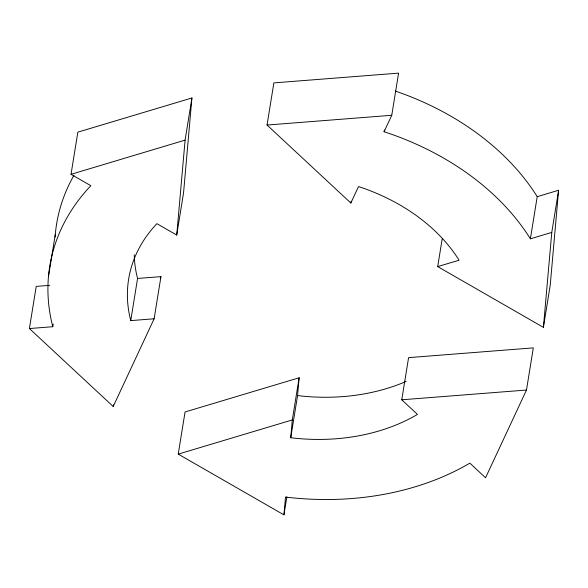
<?xml version="1.0" encoding="UTF-8"?>
<svg xmlns="http://www.w3.org/2000/svg" width="588" height="588" viewBox="0 0 588 588"><rect width="100%" height="100%" fill="white"/><g stroke="black" fill="none" stroke-linecap="round" stroke-linejoin="round"><path stroke-width="0.88" d="M130.742 320.614L137.57 278.462L160.958 276.632L154.129 318.784L130.742 320.614A175.849 130.889 9.2 0 1 156.9 223.668L176.723 235.06L185.095 140.12L191.923 97.968L77.851 132.153L71.023 174.313L90.839 185.698A255.787 190.38 9.2 0 0 52.788 326.715L29.4 328.545L36.228 286.385L49.723 285.334M191.923 97.968L183.552 192.901L176.723 235.06M283.93 514.867L285.503 497.066A255.787 190.38 9.2 0 0 469.849 463.146L485.563 477.765L526.488 390.035L533.316 347.875L408.587 357.636L401.758 399.789L417.473 414.415A175.849 130.889 9.2 0 1 290.737 437.737L292.302 419.935L299.13 377.775L185.058 411.967L178.23 454.12L283.93 514.867L286.841 496.933M290.737 437.737L297.565 395.577L299.13 377.775M442.205 238.794L437.7 266.599L543.4 327.354L551.772 232.414L558.6 190.262L537.212 196.671A255.787 190.38 9.2 0 0 395.305 91.052M558.6 190.262L550.228 285.195L543.4 327.354M48.473 276.529L55.301 234.369M52.788 326.715L53.221 324.025M29.4 328.545L113.205 406.514L113.491 404.72M437.7 266.599L459.088 260.19A175.849 130.889 9.2 0 0 358.511 186.565L350.838 203.014L267.04 125.046L273.868 82.886L398.59 73.132L391.762 115.285L384.089 131.734A255.787 190.38 9.2 0 1 530.383 238.824L551.772 232.414M350.838 203.014L351.132 201.221M384.089 131.734L384.383 129.941M530.383 238.824L537.212 196.671M160.186 278.286L160.958 276.632M113.205 406.514L154.129 318.784M71.023 174.313L185.095 140.12M178.23 454.12L292.302 419.935M267.04 125.046L391.762 115.285M401.758 399.789L526.488 390.035M406.146 381.443A175.849 130.889 9.2 0 1 297.565 395.577M137.57 278.462A175.849 130.889 9.2 0 1 134.248 254.773M55.088 237.06A255.787 190.38 9.2 0 1 74.007 175.209"/></g></svg>
